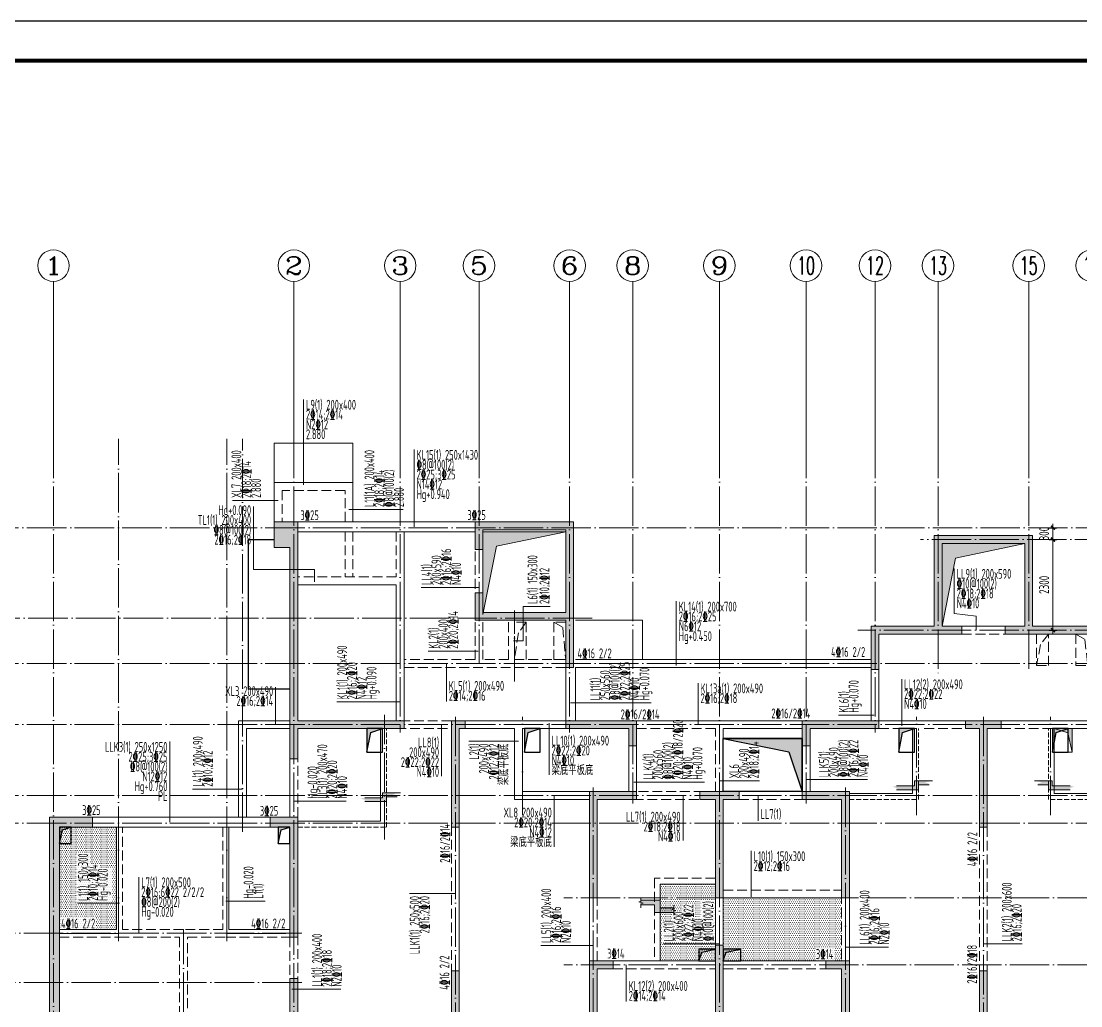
# Model space of a CAD drawing. Extents: x -129922 to 1190196, y -520662 to 139923.
# Drawn here: x 897237 to 924129, y -153711 to -128706 of the extents above; entities that cross this region are included whole.
import ezdxf
from ezdxf.enums import TextEntityAlignment as Align

# ---------------------------------------------------------------- set-up
doc = ezdxf.new("R2010")
doc.units = 0
doc.header["$LTSCALE"] = 1000
doc.header["$MEASUREMENT"] = 0
doc.linetypes.add('DASH', pattern=[0.35, 0.25, -0.1])
doc.linetypes.add('DOTE', pattern=[2.42, 2, -0.2, 0.02, -0.2])
for name, color, linetype, lineweight in [('A-平面-屋面线', 40, 'Continuous', 30), ('A-平面-饰线', 11, 'Continuous', 15), ('A-标注-轴号$J5-四~二十九层平3', 3, 'Continuous', 20), ('A-标注-轴号文字$J5-四~二十九层平3', 7, 'Continuous', 20), ('A-轴线-塔楼$J5-四~二十九层平3', 1, 'DOTE', 9), ('A-轴线-隔墙$J5-四~二十九层平3', 41, 'DOTE', 9), ('S-基础-DQ', 6, 'Continuous', 20), ('S-墙柱-HATCH', 251, 'Continuous', 9), ('S-墙柱-WALL', 6, 'Continuous', 20), ('S-板-BEAM', 4, 'DASH', 20), ('S-板-BEAM-CON', 2, 'Continuous', 20), ('S-板-DIM', 3, 'Continuous', 20), ('S-板-文字', 7, 'Continuous', 20), ('S-板-板面填充', 251, 'Continuous', 20), ('S-板-洞口边线', 211, 'Continuous', 20), ('S-梁-垂直集中标注', 45, 'Continuous', 20), ('S-梁-水平原位标注', 21, 'Continuous', 20), ('S-梁-水平集中标注', 191, 'Continuous', 20), ('S-通用-THIN', 7, 'Continuous', 20)]:
    doc.layers.add(name, color=color, linetype=linetype, lineweight=lineweight)
for name, color, linetype in [('HOLE', 5, 'Continuous'), ('HOLE_HATCH', 9, 'Continuous'), ('Y-云图图框', 7, 'Continuous'), ('板面填充', 251, 'Continuous'), ('洞口边线', 211, 'Continuous')]:
    doc.layers.add(name, color=color, linetype=linetype)
doc.styles.add('_TCH_AXIS', font='COMPLEX.shx', dxfattribs={"bigfont": 'hztxt.shx'})
doc.styles.add('_YT_Name', font='', dxfattribs={"width": 0.8})
doc.styles.add('_YT_Sign_Text', font='ros.shx', dxfattribs={"width": 0.8, "bigfont": 'hztxt.shx'})
doc.styles.add('COMPLEX', font='COMPLEX')
doc.styles.get("Standard").update_dxf_attribs({"font": 'gbenor.shx', "bigfont": 'gbcbig.shx'})
doc.styles.add('TSSD_Dimension', font='tssdeng.shx', dxfattribs={"width": 0.7, "bigfont": 'HZTXT.SHX'})
doc.styles.add('样式 1', font='tssdeng.shx', dxfattribs={"width": 0.7, "bigfont": 'tssdchn.shx'})
doc.styles.get('_YT_Name').set_extended_font_data('SimHei')
doc.dimstyles.new('TSSD_100_100$0', dxfattribs={"dimtxt": 250, "dimasz": 100, "dimexe": 100, "dimexo": 250, "dimgap": 100, "dimtad": 1, "dimdec": 0, "dimzin": 0, "dimdsep": 46, "dimtxsty": 'TSSD_Dimension', "dimblk": 'ARCHTICK', "dimcen": 0, "dimdle": 100, "dimclrd": 3, "dimclre": 3, "dimclrt": 7, "dimadec": 0, "dimazin": 0, "dimtfac": 1, "dimtdec": 0, "dimtix": 1, "dimtmove": 2, "dimatfit": 0, "dimldrblk": 'ARCHTICK', "dimfxl": 0, "dimtolj": 1, "dimtzin": 0, "dimarcsym": 0})

# ---------------------------------------------------------------- blocks, each defined once
blk = doc.blocks.new('ECMCTK_A1_横_单行图名--0')
at = {"color": 4}
blk.add_lwpolyline([(0, 0), (841, 0), (841, 594), (0, 594)], close=True, dxfattribs=at)
at = {"const_width": 1}
blk.add_lwpolyline([(25, 10), (831, 10), (831, 584), (25, 584)], close=True, dxfattribs=at)
at = {"color": 80, "flags": 3}
for tag, height, p in [('YTHQINS', 3, (34.31, 585.5)), ('ECMCKEY', 3, (292.07, 288.23)), ('YTTQINS', 5.62, (848.03, 12.81)), ('YTFRAME', 3, (652.76, 5.84)), ('YTBARCODE_T1', 3, (749.78, 5.95))]:
    blk.add_attdef(tag, text='', height=height, dxfattribs=at).set_placement(p, align=Align.MIDDLE_CENTER)
for tag, height, style, width, p in [('工程号', 4, '_YT_Sign_Text', 0.5, (804.08, 44.12)), ('证书编号', 4, '_YT_Sign_Text', 0.8, (708.87, 43.81)), ('审查批准号', 4, '_YT_Sign_Text', 0.8, (761.06, 43.81)), ('设计单位', 6, '_YT_Name', 0.8, (623.75, 38.6)), ('建设单位', 4, '_YT_Sign_Text', 0.8, (734.96, 36.11)), ('阶段', 4, '_YT_Sign_Text', 0.8, (804.08, 35.81)), ('项目号', 4, '_YT_Sign_Text', 0.5, (822.08, 33.72)), ('项目名称', 4, '_YT_Sign_Text', 0.8, (734.96, 28.11)), ('专业', 4, '_YT_Sign_Text', 0.8, (804.08, 27.31)), ('图纸编号', 4, '_YT_Sign_Text', 0.5, (803.93, 19.36)), ('图纸名称', 4.5, '_YT_Name', 0.8, (735.39, 15.06)), ('出图比例', 4.2, '_YT_Sign_Text', 0.8, (681.82, 11.78)), ('日期', 4, '_YT_Sign_Text', 0.5, (803.88, 12.13)), ('版本号', 4, '_YT_Sign_Text', 0.8, (822.08, 13))]:
    blk.add_attdef(tag, text='', height=height, dxfattribs=dict(style=style, width=width)).set_placement(p, align=Align.CENTER)
at = {"style": '_YT_Sign_Text', "width": 0.8, "flags": 3}
for tag, p, height in [('[审定人]', (590.95, 27.81), 4.1), ('{审定人}', (605.87, 26.45), 6.24), ('[校对人]', (642.23, 27.82), 4.1), ('{校对人}', (658.35, 26.53), 6.24), ('[审核人]', (591.01, 19.76), 4.1), ('{审核人}', (606.98, 18.44), 6.24), ('[设计人]', (642.47, 20.21), 4.1), ('{设计人}', (658.48, 18.54), 6.24), ('[项目负责人]', (590.78, 12.01), 4.1), ('{项目负责人}', (608.28, 10.72), 6.24), ('[专业负责人]', (642.74, 11.77), 4.1), ('{专业负责人}', (658.58, 10.36), 6.24)]:
    blk.add_attdef(tag, p, '', height=height, dxfattribs=at)
at = {"color": 80, "flags": 3}
for tag, p in [('YTQRCODE', (551.04, 11.91)), ('YTBZSIT', (25, 10)), ('EXT_TK_LEFT', (25, 10))]:
    blk.add_attdef(tag, p, '', height=3, dxfattribs=at)
blk = doc.blocks.new('_AXISO')
blk.add_circle((0, 0), 0.5)
at = {"layer": 'S-板-文字', "style": 'COMPLEX', "width": 1.041667}
blk.add_attdef('A', text='', height=0.56, dxfattribs=at).set_placement((-0.25, -0.28), (0.25, -0.28), align=Align.FIT)
blk = doc.blocks.new('_ArchTick')
at = {"color": 0, "linetype": 'ByBlock', "const_width": 0.4}
blk.add_lwpolyline([(-0.5, -0.5), (0.5, 0.5)], dxfattribs=at)
blk = doc.blocks.new('*D1183')
at = {"layer": 'Defpoints', "color": 0, "transparency": 16777216}
for p in [(25017, 14800), (25366, 14800), (25017, 12500)]:
    blk.add_point(p, dxfattribs=at)
at = {"layer": 'S-板-DIM', "lineweight": -2, "transparency": 16777216}
for p, q in [((25267, 14800), (25466, 14800)), ((25267, 12500), (25466, 12500))]:
    blk.add_line(p, q, dxfattribs=at)
at = {"layer": 'S-板-DIM', "transparency": 16777216}
blk.add_line((25366, 12400), (25366, 14900), dxfattribs=at)
at = {"layer": 'S-板-DIM', "transparency": 16777216, "xscale": 100, "yscale": 100, "zscale": 100}
for p, rotation in [((25366, 14800), 90), ((25366, 12500), 270)]:
    blk.add_blockref('_ArchTick', p, dxfattribs=dict(at, rotation=rotation))
at = {"layer": 'S-板-DIM', "color": 7, "transparency": 16777216, "insert": (25141, 13650), "char_height": 250, "attachment_point": 5, "rotation": 90, "style": 'TSSD_Dimension'}
blk.add_mtext('\\A1;2300', dxfattribs=at)
blk = doc.blocks.new('*D1184')
at = {"layer": 'Defpoints', "color": 0, "transparency": 16777216}
for p in [(25017, 15100), (25366, 15100), (25017, 14800)]:
    blk.add_point(p, dxfattribs=at)
at = {"layer": 'S-板-DIM', "lineweight": -2, "transparency": 16777216}
for p, q in [((25267, 15100), (25466, 15100)), ((25267, 14800), (25466, 14800))]:
    blk.add_line(p, q, dxfattribs=at)
at = {"layer": 'S-板-DIM', "transparency": 16777216}
for p, q in [((25366, 15100), (25366, 15200)), ((25366, 14800), (25366, 15100)), ((25366, 14800), (25366, 14700))]:
    blk.add_line(p, q, dxfattribs=at)
at = {"layer": 'S-板-DIM', "transparency": 16777216, "xscale": 100, "yscale": 100, "zscale": 100}
for p, rotation in [((25366, 15100), 270), ((25366, 14800), 90)]:
    blk.add_blockref('_ArchTick', p, dxfattribs=dict(at, rotation=rotation))
at = {"layer": 'S-板-DIM', "color": 7, "transparency": 16777216, "insert": (25141, 14950), "char_height": 250, "attachment_point": 5, "rotation": 90, "style": 'TSSD_Dimension'}
blk.add_mtext('\\A1;300', dxfattribs=at)
blk = doc.blocks.new('BW-525078071', base_point=(4324908, -588234))
at = {"layer": 'S-板-洞口边线', "linetype": 'DASH'}
for points in [[(4324908, -587234), (4324908, -588184), (4325208, -588184), (4325208, -587234), (4324908, -587234)], [(4325208, -587234), (4325008, -587502), (4324908, -588184)], [(4325908, -587234), (4325908, -588184), (4326208, -588184), (4326208, -587234), (4325908, -587234)], [(4325908, -587234), (4326133, -587368), (4326208, -588184)], [(4338158, -587534), (4338158, -588334), (4338458, -588334), (4338458, -587534), (4338158, -587534)], [(4338458, -587534), (4338258, -587802), (4338158, -588334)], [(4339158, -587534), (4339158, -588334), (4339458, -588334), (4339458, -587534), (4339158, -587534)], [(4339158, -587534), (4339383, -587668), (4339458, -588334)], [(4346408, -587484), (4346408, -588184), (4346708, -588184), (4346708, -587484), (4346408, -587484)], [(4346708, -587484), (4346508, -587752), (4346408, -588184)], [(4347408, -587484), (4347408, -588184), (4347708, -588184), (4347708, -587484), (4347408, -587484)], [(4347408, -587484), (4347633, -587618), (4347708, -588184)]]:
    blk.add_lwpolyline(points, dxfattribs=at)
blk = doc.blocks.new('新块')
at = {"layer": 'S-基础-DQ'}
h = blk.add_hatch(color=8, dxfattribs=at)
h.dxf.hatch_style = 1
h.paths.add_polyline_path([(100, 25), (371, 25), (371, 54), (266, 91), (455, 125), (0, 125), (0, 0), (-451, 0), (-556, -19), (-451, -56), (-451, -100), (100, -100)])
for points in [[(455, 125), (0, 125), (0, 0), (-451, 0)], [(371, 25), (100, 25), (100, -100), (-451, -100)]]:
    blk.add_lwpolyline(points, dxfattribs=at)
blk = doc.blocks.new('A$C23552007')
at = {"layer": 'A-平面-屋面线', "ltscale": 0.5}
blk.add_lwpolyline([(6000, 11000), (4950, 11000), (4950, 14800), (5600, 14800)], dxfattribs=at)
blk = doc.blocks.new('BW-40591366', base_point=(4327241, -517169))
at = {"layer": 'S-板-板面填充'}
h = blk.add_hatch(color=256, dxfattribs=at)
h.dxf.hatch_style = 1
h.paths.add_polyline_path([(4341141, -497329), (4339041, -497329), (4339041, -499429), (4339386, -497699)])
h = blk.add_hatch(color=256, dxfattribs=at)
h.dxf.hatch_style = 1
h.paths.add_polyline_path([(4352791, -497629), (4350691, -497629), (4350691, -499729), (4351036, -497999)])
h = blk.add_hatch(color=256, dxfattribs=at)
h.dxf.hatch_style = 1
h.paths.add_polyline_path([(4353541, -502329), (4353991, -502329), (4353991, -502929), (4353884, -502440)])
h = blk.add_hatch(dxfattribs=at)
h.set_pattern_fill('DOTS', color=256, scale=30, style=0)
h.set_pattern_definition([(0, (4328290.633, -507428.794), (23.8125, 47.625), [0, -47.625])])
h.paths.add_polyline_path([(4329741, -504829), (4328291, -504829), (4328291, -507429), (4329741, -507429)])
h = blk.add_hatch(dxfattribs=at)
h.set_pattern_fill('DOTS', color=256, scale=30, style=0)
h.set_pattern_definition([(0, (19874.037, -2898.71), (23.8125, 47.625), [0, -47.625])])
h.paths.add_polyline_path([(4343541, -506279), (4344940, -506279), (4344940, -508229), (4343541, -508229)])
h = blk.add_hatch(dxfattribs=at)
h.set_pattern_fill('DOTS', color=256, scale=30, style=0)
h.set_pattern_definition([(0, (24274.515, 94342.736), (23.8125, 47.625), [0, -47.625])])
h.paths.add_polyline_path([(4345141, -506629), (4348149, -506629), (4348141, -508229), (4345141, -508229)])
h = blk.add_hatch(color=256, dxfattribs=at)
h.dxf.hatch_style = 1
h.paths.add_polyline_path([(4343051, -506778), (4343106, -506763), (4342996, -506733), (4343051, -506718), (4343051, -506688), (4343541, -506688), (4343541, -506878), (4343886, -506878), (4343886, -506908), (4343831, -506923), (4343936, -506953), (4343886, -506968), (4343886, -506998), (4343391, -506998), (4343391, -506808), (4343051, -506808)])
at = {"layer": '板面填充'}
h = blk.add_hatch(color=256, dxfattribs=at)
h.dxf.hatch_style = 1
h.paths.add_polyline_path([(4347141, -503929), (4347141, -502579), (4345141, -502579), (4346803, -502916)])
at = {"layer": 'A-平面-饰线'}
for points in [[(4333741, -496079), (4333741, -495079), (4335741, -495079), (4335741, -496079)], [(4343091, -500579), (4343091, -499579), (4341391, -499579)], [(4345141, -502579), (4347141, -502579)]]:
    blk.add_lwpolyline(points, dxfattribs=at)
at = {"layer": 'S-基础-DQ', "linetype": 'DASH', "ltscale": 0.5}
for points in [[(4334341, -504829), (4336591, -504829), (4336591, -502329)], [(4348341, -504129), (4350091, -504129), (4350091, -502329)], [(4355141, -504129), (4353391, -504129), (4353391, -502329)]]:
    blk.add_lwpolyline(points, dxfattribs=at)
at = {"layer": 'S-基础-DQ', "ltscale": 0.5}
for points in [[(4334341, -504679), (4336441, -504679), (4336441, -502329)], [(4348341, -503979), (4349941, -503979), (4349941, -502329)], [(4355141, -503979), (4353541, -503979), (4353541, -502329)], [(4328291, -507529), (4329791, -507529), (4329791, -504829)], [(4334041, -507529), (4332541, -507529), (4332541, -504829)], [(4348241, -508229), (4348241, -506629)]]:
    blk.add_lwpolyline(points, dxfattribs=at)
at = {"layer": 'S-板-BEAM'}
for p, q in [((4336841, -497329), (4336841, -498479)), ((4338841, -497829), (4338841, -498929)), ((4336841, -498479), (4334341, -498479)), ((4338841, -499629), (4338841, -500579)), ((4339041, -500579), (4339041, -499629)), ((4339691, -499629), (4339691, -500579)), ((4339841, -500579), (4339841, -499629)), ((4351191, -499929), (4352291, -499929)), ((4338841, -500579), (4337041, -500579)), ((4339691, -500579), (4339041, -500579)), ((4341141, -500579), (4339841, -500579)), ((4337041, -500779), (4341141, -500779)), ((4336841, -502329), (4338241, -502329)), ((4338241, -502129), (4337041, -502129)), ((4344941, -502329), (4342941, -502329)), ((4344941, -503929), (4344941, -502329)), ((4349091, -502329), (4350041, -502329)), ((4350241, -502329), (4351491, -502329)), ((4352191, -502329), (4353416, -502329)), ((4334341, -504579), (4334341, -503099)), ((4342991, -503929), (4344541, -503929)), ((4342866, -504129), (4344541, -504129)), ((4345541, -504129), (4347216, -504129)), ((4329891, -507429), (4329891, -504829)), ((4332441, -504829), (4332441, -507429)), ((4338241, -504804), (4338241, -508929)), ((4351641, -504829), (4351641, -508929)), ((4351841, -508929), (4351841, -504829)), ((4341941, -508229), (4341941, -506629)), ((4345141, -506429), (4348141, -506429)), ((4348141, -506529), (4348141, -508229)), ((4331441, -507429), (4329891, -507429)), ((4332441, -507429), (4331441, -507429)), ((4328291, -507629), (4329816, -507629)), ((4329816, -507629), (4331341, -507629)), ((4331341, -507629), (4331341, -512229)), ((4331541, -507629), (4332516, -507629)), ((4331541, -512229), (4331541, -507629)), ((4332516, -507629), (4334141, -507629)), ((4334141, -507629), (4334141, -509229)), ((4334341, -509229), (4334341, -507529)), ((4342341, -508429), (4344941, -508429)), ((4345141, -508429), (4347741, -508429))]:
    blk.add_line(p, q, dxfattribs=at)
for points in [[(4335541, -497079), (4335541, -496279), (4333941, -496279), (4333941, -497079)], [(4335541, -497329), (4335541, -498479)], [(4335741, -497329), (4335741, -498479)]]:
    blk.add_lwpolyline(points, dxfattribs=at)
at = {"layer": 'S-板-BEAM-CON'}
for p, q in [((4336941, -497079), (4334316, -497079)), ((4338841, -497079), (4336941, -497079)), ((4334341, -497329), (4337041, -497329)), ((4337041, -502129), (4337041, -497329)), ((4337041, -497329), (4338841, -497329)), ((4339041, -498929), (4339041, -497829)), ((4334341, -498679), (4336841, -498679)), ((4336841, -498679), (4336841, -502129)), ((4352291, -499729), (4351191, -499729)), ((4336841, -500729), (4336841, -502104)), ((4348891, -500579), (4341391, -500579)), ((4341141, -500779), (4341141, -502129)), ((4341391, -500779), (4348891, -500779)), ((4341391, -502129), (4341391, -500779)), ((4348891, -500829), (4348891, -502129)), ((4349091, -502129), (4349091, -500829)), ((4334141, -502129), (4332841, -502129)), ((4332841, -502129), (4332841, -504579)), ((4333041, -502329), (4334141, -502329)), ((4333041, -504579), (4333041, -502329)), ((4341141, -502129), (4338591, -502129)), ((4338591, -502329), (4339841, -502329)), ((4339841, -504129), (4339841, -502329)), ((4340041, -502329), (4340041, -503929)), ((4340041, -502329), (4341141, -502329)), ((4347141, -502129), (4342941, -502129)), ((4345141, -502329), (4347141, -502329)), ((4345141, -502329), (4345141, -503929)), ((4351491, -502129), (4349091, -502129)), ((4353416, -502129), (4352191, -502129)), ((4354391, -502129), (4353416, -502129)), ((4353416, -502329), (4354516, -502329)), ((4342741, -502769), (4342741, -503929)), ((4342941, -502769), (4342941, -503929)), ((4347141, -503929), (4347141, -502769)), ((4347341, -503929), (4347341, -502769)), ((4334141, -503099), (4334141, -504579)), ((4340041, -503929), (4341741, -503929)), ((4345541, -503929), (4347091, -503929)), ((4341741, -504129), (4339841, -504129)), ((4329816, -504579), (4329131, -504579)), ((4332516, -504579), (4329816, -504579)), ((4333641, -504579), (4332516, -504579)), ((4338441, -508929), (4338441, -504704)), ((4329131, -504829), (4329816, -504829)), ((4329741, -504829), (4329741, -507429)), ((4332516, -504829), (4329816, -504829)), ((4332516, -504829), (4333641, -504829)), ((4332591, -507429), (4332591, -504829)), ((4341741, -506529), (4341741, -508229)), ((4344941, -508229), (4344941, -506629)), ((4348141, -506629), (4345141, -506629)), ((4345141, -508229), (4345141, -506629)), ((4348341, -508229), (4348341, -506529)), ((4329741, -507429), (4328291, -507429)), ((4334141, -507429), (4332591, -507429)), ((4344941, -508229), (4342341, -508229)), ((4347741, -508229), (4345141, -508229))]:
    blk.add_line(p, q, dxfattribs=at)
blk.add_lwpolyline([(4335741, -497079), (4335741, -496079), (4333741, -496079), (4333741, -497079)], dxfattribs=at)
at = {"layer": 'S-板-洞口边线'}
for points in [[(4341141, -497329), (4339041, -497329), (4339041, -499429), (4339386, -497699)], [(4352791, -497629), (4350691, -497629), (4350691, -499729), (4351036, -497999)], [(4353991, -502329), (4353541, -502329), (4353541, -502929), (4353991, -502929)], [(4353991, -502929), (4353884, -502440), (4353541, -502329), (4353991, -502329)]]:
    blk.add_lwpolyline(points, close=True, dxfattribs=at)
at = {"layer": 'S-板-洞口边线', "linetype": 'DASH'}
blk.add_lwpolyline([(4344941, -506129), (4343391, -506129), (4343391, -508229)], dxfattribs=at)
at = {"layer": 'S-板-洞口边线', "ltscale": 0.5}
blk.add_lwpolyline([(4344941, -506279), (4343541, -506279), (4343541, -508229)], dxfattribs=at)
at = {"layer": 'S-板-洞口边线'}
for points in [[(4343051, -506688), (4343541, -506688), (4343541, -506878), (4343886, -506878)], [(4343051, -506808), (4343391, -506808), (4343391, -506998), (4343886, -506998)]]:
    blk.add_lwpolyline(points, dxfattribs=at)
at = {"layer": 'S-通用-THIN', "flags": 128}
for points in [[(4343051, -506623), (4343051, -506718), (4342996, -506733), (4343106, -506763), (4343051, -506778), (4343051, -506878)], [(4343886, -506813), (4343886, -506908), (4343831, -506923), (4343936, -506953), (4343886, -506968), (4343886, -507068)]]:
    blk.add_lwpolyline(points, dxfattribs=at)
at = {"layer": '洞口边线'}
for points in [[(4347141, -503929), (4347141, -502579), (4345141, -502579), (4346803, -502916)], [(4347141, -503929), (4345141, -503929), (4345141, -502579), (4347141, -502579)]]:
    blk.add_lwpolyline(points, close=True, dxfattribs=at)
blk.add_blockref('A$C23552007', (4328141, -512329))
at = {"layer": 'A-平面-饰线'}
blk.add_blockref('BW-525078071', (4339841, -500629), dxfattribs=at)
at = {"layer": 'S-基础-DQ'}
for p in [(4349991, -503783), (4336491, -504084)]:
    blk.add_blockref('新块', p, dxfattribs=at)
at = {"layer": 'S-基础-DQ', "xscale": -1}
blk.add_blockref('新块', (4353491, -503783), dxfattribs=at)
blk = doc.blocks.new('sfdhgfjhgfjhgj')
at = {"layer": 'S-墙柱-HATCH'}
h = blk.add_hatch(color=256, dxfattribs=at)
h.paths.add_polyline_path([(327455, 177313), (325055, 177313), (325055, 174013), (325255, 174013), (325255, 174913), (327955, 174913), (327955, 175563), (327755, 175563), (327755, 175113), (325255, 175113), (325255, 177113), (327755, 177113), (327755, 176663), (327955, 176663), (327955, 177713), (327455, 177713)])
h.paths.add_polyline_path([(333255, 177063), (333255, 171693), (333055, 171693), (333055, 172463), (330355, 172463), (330355, 172663), (330455, 172663), (333055, 172663), (333055, 177713), (333655, 177713), (333655, 177063)])
h.paths.add_polyline_path([(338855, 162563), (339105, 162563), (339105, 169963), (338265, 169963), (338265, 170213), (339355, 170213), (339355, 161963), (338855, 161963)])
h.paths.add_polyline_path([(322255, 168163), (322455, 168163), (322455, 170663), (322855, 170663), (322855, 170863), (321855, 170863), (321855, 170663), (322255, 170663)])
h.paths.add_polyline_path([(325455, 166363), (325055, 166363), (325055, 166563), (325655, 166563), (325655, 164063), (325455, 164063)])
h.paths.add_polyline_path([(319255, 170663), (320255, 170663), (320255, 170863), (319055, 170863), (319055, 168163), (319255, 168163)])
h.paths.add_polyline_path([(319255, 166363), (319655, 166363), (319655, 166563), (319055, 166563), (319055, 164063), (319255, 164063)])
h.paths.add_polyline_path([(326255, 172663), (326255, 172463), (324655, 172463), (324655, 172023), (324455, 172023), (324455, 172663)])
h.paths.add_polyline_path([(320055, 172463), (318305, 172463), (318305, 172663), (320255, 172663), (320255, 172023), (320055, 172023)])
h.paths.add_polyline_path([(329155, 169963), (328955, 169963), (328955, 172463), (328805, 172463), (328805, 172663), (329155, 172663)])
h.paths.add_polyline_path([(325455, 170663), (324455, 170663), (324455, 170863), (325655, 170863), (325655, 168163), (325455, 168163)])
h.paths.add_polyline_path([(328505, 162263), (328505, 162563), (328955, 162563), (328955, 166313), (329155, 166313), (329155, 162563), (329955, 162563), (329955, 162263)])
h.paths.add_polyline_path([(321455, 162263), (321455, 162563), (322230, 162563), (322230, 166963), (322480, 166963), (322480, 162563), (323255, 162563), (323255, 162263)])
h.paths.add_polyline_path([(333455, 162563), (333255, 162563), (333255, 166113), (333055, 166113), (333055, 161963), (333455, 161963)])
h.paths.add_polyline_path([(333755, 169963), (333255, 169963), (333255, 167163), (333055, 167163), (333055, 170213), (333755, 170213)])
h.paths.add_polyline_path([(318505, 173963), (318505, 175063), (316905, 175063), (316905, 177363), (314405, 177363), (314405, 175063), (312805, 175063), (312805, 173963), (313005, 173963), (313005, 174863), (315105, 174863), (315105, 175063), (314605, 175063), (314605, 177163), (316705, 177163), (316705, 175063), (316205, 175063), (316205, 174863), (318305, 174863), (318305, 173963)])
h.paths.add_polyline_path([(298055, 177063), (298055, 171693), (298255, 171693), (298255, 172463), (300955, 172463), (300955, 172663), (300855, 172663), (298255, 172663), (298255, 177713), (297655, 177713), (297655, 177063)])
h.paths.add_polyline_path([(292455, 162563), (292205, 162563), (292205, 169963), (293045, 169963), (293045, 170213), (291955, 170213), (291955, 161963), (292455, 161963)])
h.paths.add_polyline_path([(309055, 168163), (308855, 168163), (308855, 170663), (308455, 170663), (308455, 170863), (309455, 170863), (309455, 170663), (309055, 170663)])
h.paths.add_polyline_path([(305855, 166363), (306255, 166363), (306255, 166563), (305655, 166563), (305655, 164063), (305855, 164063)])
h.paths.add_polyline_path([(312055, 170663), (311055, 170663), (311055, 170863), (312255, 170863), (312255, 168163), (312055, 168163)])
h.paths.add_polyline_path([(312055, 166363), (311655, 166363), (311655, 166563), (312255, 166563), (312255, 164063), (312055, 164063)])
h.paths.add_polyline_path([(305055, 172663), (305055, 172463), (306655, 172463), (306655, 172023), (306855, 172023), (306855, 172663)])
h.paths.add_polyline_path([(305055, 175213), (305055, 174013), (305255, 174013), (305255, 177713), (302755, 177713), (302755, 177013), (302955, 177013), (302955, 177513), (305055, 177513), (305055, 175413), (302955, 175413), (302955, 175913), (302755, 175913), (302755, 175213)])
h.paths.add_polyline_path([(311255, 172463), (313005, 172463), (313005, 172663), (311055, 172663), (311055, 172023), (311255, 172023)])
h.paths.add_polyline_path([(302155, 169963), (302355, 169963), (302355, 172463), (302505, 172463), (302505, 172663), (302155, 172663)])
h.paths.add_polyline_path([(315555, 169963), (315755, 169963), (315755, 172463), (316105, 172463), (316105, 172663), (315205, 172663), (315205, 172463), (315555, 172463)])
h.paths.add_polyline_path([(305855, 170663), (306855, 170663), (306855, 170863), (305655, 170863), (305655, 168163), (305855, 168163)])
h.paths.add_polyline_path([(302805, 162263), (302805, 162563), (302355, 162563), (302355, 166313), (302155, 166313), (302155, 162563), (301355, 162563), (301355, 162263)])
h.paths.add_polyline_path([(309855, 162263), (309855, 162563), (309055, 162563), (309055, 166963), (308855, 166963), (308855, 162563), (308055, 162563), (308055, 162263)])
h.paths.add_polyline_path([(316555, 162263), (316555, 162563), (315755, 162563), (315755, 166313), (315555, 166313), (315555, 162563), (314755, 162563), (314755, 162263)])
h.paths.add_polyline_path([(297855, 162563), (298055, 162563), (298055, 166113), (298255, 166113), (298255, 161963), (297855, 161963)])
h.paths.add_polyline_path([(297555, 169963), (298055, 169963), (298055, 167163), (298255, 167163), (298255, 170213), (297555, 170213)])
at = {"layer": 'S-墙柱-WALL'}
for points in [[(298055, 177063), (298055, 171693), (298255, 171693), (298255, 172463), (300955, 172463), (300955, 172663), (300855, 172663), (300855, 172663), (298255, 172663), (298255, 177713), (297655, 177713), (297655, 177063)], [(305055, 175213), (305055, 174013), (305255, 174013), (305255, 177713), (302755, 177713), (302755, 177013), (302955, 177013), (302955, 177513), (305055, 177513), (305055, 175413), (302955, 175413), (302955, 175913), (302755, 175913), (302755, 175213)], [(318505, 173963), (318505, 175063), (316905, 175063), (316905, 177363), (314405, 177363), (314405, 175063), (312805, 175063), (312805, 173963), (313005, 173963), (313005, 174863), (315105, 174863), (315105, 175063), (314605, 175063), (314605, 177163), (316705, 177163), (316705, 175063), (316205, 175063), (316205, 174863), (318305, 174863), (318305, 173963)], [(302155, 169963), (302355, 169963), (302355, 172463), (302505, 172463), (302505, 172663), (302155, 172663)], [(305055, 172663), (305055, 172463), (306655, 172463), (306655, 172023), (306855, 172023), (306855, 172663)], [(311255, 172463), (313005, 172463), (313005, 172663), (311055, 172663), (311055, 172023), (311255, 172023)], [(315555, 169963), (315755, 169963), (315755, 172463), (316105, 172463), (316105, 172663), (315205, 172663), (315205, 172463), (315555, 172463)], [(305855, 170663), (306855, 170663), (306855, 170863), (305655, 170863), (305655, 168163), (305855, 168163)], [(309055, 168163), (308855, 168163), (308855, 170663), (308455, 170663), (308455, 170863), (309455, 170863), (309455, 170663), (309055, 170663)], [(312055, 170663), (311055, 170663), (311055, 170863), (312255, 170863), (312255, 168163), (312055, 168163)], [(292455, 162563), (292205, 162563), (292205, 169963), (293045, 169963), (293045, 170213), (291955, 170213), (291955, 161963), (292455, 161963)], [(297555, 169963), (298055, 169963), (298055, 167163), (298255, 167163), (298255, 170213), (297555, 170213)], [(309855, 162263), (309855, 162563), (309055, 162563), (309055, 166963), (308855, 166963), (308855, 162563), (308055, 162563), (308055, 162263)], [(305855, 166363), (306255, 166363), (306255, 166563), (305655, 166563), (305655, 164063), (305855, 164063)], [(312055, 166363), (311655, 166363), (311655, 166563), (312255, 166563), (312255, 164063), (312055, 164063)], [(302805, 162263), (302805, 162563), (302355, 162563), (302355, 166313), (302155, 166313), (302155, 162563), (301355, 162563), (301355, 162263)], [(316555, 162263), (316555, 162563), (315755, 162563), (315755, 166313), (315555, 166313), (315555, 162563), (314755, 162563), (314755, 162263)], [(297855, 162563), (298055, 162563), (298055, 166113), (298255, 166113), (298255, 161963), (297855, 161963)]]:
    blk.add_lwpolyline(points, close=True, dxfattribs=at)
blk = doc.blocks.new('sgjhfgjhgj')
at = {"layer": 'HOLE_HATCH', "ltscale": 0.5}
for points in [[(268519, 605212), (268919, 605212), (268619, 605112), (268519, 604612)], [(272519, 605212), (272919, 605212), (272619, 605112), (272519, 604612)], [(282019, 605212), (282419, 605212), (282119, 605112), (282019, 604612)], [(285919, 605212), (286319, 605212), (286019, 605112), (285919, 604612)], [(260719, 602712), (261019, 602712), (260794, 602637), (260719, 602292)], [(266269, 602712), (266569, 602712), (266344, 602637), (266269, 602292)], [(276948, 599612), (277368, 599612), (277023, 599537), (276948, 599312)], [(277569, 599612), (278014, 599612), (277644, 599537), (277569, 599312)]]:
    blk.add_hatch(color=256, dxfattribs=at).paths.add_polyline_path(points)
at = {"layer": 'HOLE', "ltscale": 0.5}
for points in [[(268519, 604612), (268919, 604612), (268919, 605212), (268519, 605212)], [(272519, 604612), (272919, 604612), (272919, 605212), (272519, 605212)], [(282019, 604612), (282419, 604612), (282419, 605212), (282019, 605212)], [(285919, 604612), (286319, 604612), (286319, 605212), (285919, 605212)], [(260719, 602292), (261019, 602292), (261019, 602712), (260719, 602712)], [(266269, 602292), (266569, 602292), (266569, 602712), (266269, 602712)], [(276948, 599312), (277368, 599312), (277368, 599612), (276948, 599612)], [(277569, 599312), (278014, 599312), (278014, 599612), (277569, 599612)]]:
    blk.add_lwpolyline(points, close=True, dxfattribs=at)
for points in [[(268519, 604612), (268619, 605112), (268919, 605212)], [(272519, 604612), (272619, 605112), (272919, 605212)], [(282019, 604612), (282119, 605112), (282419, 605212)], [(285919, 604612), (286019, 605112), (286319, 605212)], [(260719, 602292), (260794, 602637), (261019, 602712)], [(266269, 602292), (266344, 602637), (266569, 602712)], [(276948, 599312), (277023, 599537), (277368, 599612)], [(277569, 599312), (277644, 599537), (278014, 599612)]]:
    blk.add_lwpolyline(points, dxfattribs=at)
blk = doc.blocks.new('YTSYN_结构_建筑_79591_74479_1_4_3_J5-四~二十九层平3_0_0_1')
at = {"layer": 'A-标注-轴号$J5-四~二十九层平3'}
for p, q in [((0, 17355.7), (0, 21355.7)), ((6100, 17355.7), (6100, 21355.7)), ((8800, 17355.7), (8800, 21355.7)), ((10800, 17355.7), (10800, 21355.7)), ((13100, 17355.7), (13100, 21355.7)), ((14700, 17355.7), (14700, 21355.7)), ((16900, 17355.7), (16900, 21355.7)), ((19100, 17355.7), (19100, 21355.7)), ((20850, 17355.7), (20850, 21355.7)), ((22450, 17355.7), (22450, 21355.7)), ((24750, 17355.7), (24750, 21355.7))]:
    blk.add_line(p, q, dxfattribs=at)
at = {"layer": 'A-轴线-塔楼$J5-四~二十九层平3', "ltscale": 0.5}
for p, q in [((0, 17355.7), (0, -4452.8)), ((6100, 17355.7), (6100, -4452.8)), ((8800, 17355.7), (8800, 9900)), ((10800, 17355.7), (10800, 11650)), ((13100, 17355.7), (13100, 9900)), ((14700, 17355.7), (14700, 8100)), ((16900, 17355.7), (16900, -4452.8)), ((19100, 17355.7), (19100, 8100)), ((20850, 17355.7), (20850, 9900)), ((22450, 17355.7), (22450, 11400)), ((24750, 17355.7), (24750, 11490)), ((51146.5, 15100), (-3290.3, 15100)), ((26918, 14800), (22008.6, 14800)), ((13670.4, 12800), (-3290.3, 12800)), ((26918, 12500), (20410, 12500)), ((51146.5, 11650), (-3290.3, 11650)), ((10200, 10300), (10200, -4452.8)), ((23600, 10300), (23600, -4452.8)), ((51146.5, 10100), (-3290.3, 10100)), ((13700, 8500), (13700, -4452.8)), ((20100, 8500), (20100, -4452.8)), ((51146.5, 8300), (-3290.3, 8300)), ((51146.5, 7600), (-3290.3, 7600)), ((33741.8, 4000), (12955.9, 4000))]:
    blk.add_line(p, q, dxfattribs=at)
at = {"layer": 'A-轴线-隔墙$J5-四~二十九层平3', "ltscale": 0.5}
for p, q in [((1650, 4600), (1650, 17355.7)), ((4400, 4600), (4400, 17355.7)), ((4800, 7380), (4800, 17355.7)), ((11700, 11197.8), (11700, 13000)), ((8400, 7184), (8400, 10350)), ((11900, 7800), (11900, 10300)), ((21900, 7800), (21900, 10300)), ((25300, 7800), (25300, 10300)), ((33741.8, 5700), (12955.9, 5700)), ((3300, -4452.8), (3300, 4900)), ((6300, 4800), (-3290.3, 4800)), ((6300, 3550), (-3290.3, 3550))]:
    blk.add_line(p, q, dxfattribs=at)
at = {"layer": 'A-标注-轴号$J5-四~二十九层平3'}
ref = blk.add_blockref('_AXISO', (0, 21755.7), dxfattribs=dict(at, xscale=800, yscale=800, zscale=800))
ref.add_attrib('A', '1', dxfattribs={"layer": 'A-标注-轴号文字$J5-四~二十九层平3', "height": 452.5, "style": '_TCH_AXIS', "width": 2.333333}).set_placement((-226.3, 21529.4), (226.3, 21529.4), align=Align.FIT)
ref = blk.add_blockref('_AXISO', (6100, 21755.7), dxfattribs=dict(at, xscale=800, yscale=800, zscale=800))
ref.add_attrib('A', '2', dxfattribs={"layer": 'A-标注-轴号文字$J5-四~二十九层平3', "height": 452.5, "style": '_TCH_AXIS', "width": 1.5}).set_placement((5873.7, 21529.4), (6326.3, 21529.4), align=Align.FIT)
ref = blk.add_blockref('_AXISO', (8800, 21755.7), dxfattribs=dict(at, xscale=800, yscale=800, zscale=800))
ref.add_attrib('A', '3', dxfattribs={"layer": 'A-标注-轴号文字$J5-四~二十九层平3', "height": 452.5, "style": '_TCH_AXIS', "width": 1.5}).set_placement((8573.7, 21529.4), (9026.3, 21529.4), align=Align.FIT)
ref = blk.add_blockref('_AXISO', (10800, 21755.7), dxfattribs=dict(at, xscale=800, yscale=800, zscale=800))
ref.add_attrib('A', '5', dxfattribs={"layer": 'A-标注-轴号文字$J5-四~二十九层平3', "height": 452.5, "style": '_TCH_AXIS', "width": 1.5}).set_placement((10573.7, 21529.4), (11026.3, 21529.4), align=Align.FIT)
ref = blk.add_blockref('_AXISO', (13100, 21755.7), dxfattribs=dict(at, xscale=800, yscale=800, zscale=800))
ref.add_attrib('A', '6', dxfattribs={"layer": 'A-标注-轴号文字$J5-四~二十九层平3', "height": 452.5, "style": '_TCH_AXIS', "width": 1.5}).set_placement((12873.7, 21529.4), (13326.3, 21529.4), align=Align.FIT)
ref = blk.add_blockref('_AXISO', (14700, 21755.7), dxfattribs=dict(at, xscale=800, yscale=800, zscale=800))
ref.add_attrib('A', '8', dxfattribs={"layer": 'A-标注-轴号文字$J5-四~二十九层平3', "height": 452.5, "style": '_TCH_AXIS', "width": 1.5}).set_placement((14473.7, 21529.4), (14926.3, 21529.4), align=Align.FIT)
ref = blk.add_blockref('_AXISO', (16900, 21755.7), dxfattribs=dict(at, xscale=800, yscale=800, zscale=800))
ref.add_attrib('A', '9', dxfattribs={"layer": 'A-标注-轴号文字$J5-四~二十九层平3', "height": 452.5, "style": '_TCH_AXIS', "width": 1.5}).set_placement((16673.7, 21529.4), (17126.3, 21529.4), align=Align.FIT)
ref = blk.add_blockref('_AXISO', (19100, 21755.7), dxfattribs=dict(at, xscale=800, yscale=800, zscale=800))
ref.add_attrib('A', '10', dxfattribs={"layer": 'A-标注-轴号文字$J5-四~二十九层平3', "height": 452.55, "style": '_TCH_AXIS', "width": 0.724138}).set_placement((18873.7, 21529.4), (19326.3, 21529.4), align=Align.FIT)
ref = blk.add_blockref('_AXISO', (20850, 21755.7), dxfattribs=dict(at, xscale=800, yscale=800, zscale=800))
ref.add_attrib('A', '12', dxfattribs={"layer": 'A-标注-轴号文字$J5-四~二十九层平3', "height": 452.55, "style": '_TCH_AXIS', "width": 0.724138}).set_placement((20623.7, 21529.4), (21076.3, 21529.4), align=Align.FIT)
ref = blk.add_blockref('_AXISO', (22450, 21755.7), dxfattribs=dict(at, xscale=800, yscale=800, zscale=800))
ref.add_attrib('A', '13', dxfattribs={"layer": 'A-标注-轴号文字$J5-四~二十九层平3', "height": 452.55, "style": '_TCH_AXIS', "width": 0.724138}).set_placement((22223.7, 21529.4), (22676.3, 21529.4), align=Align.FIT)
ref = blk.add_blockref('_AXISO', (24750, 21755.7), dxfattribs=dict(at, xscale=800, yscale=800, zscale=800))
ref.add_attrib('A', '15', dxfattribs={"layer": 'A-标注-轴号文字$J5-四~二十九层平3', "height": 452.55, "style": '_TCH_AXIS', "width": 0.724138}).set_placement((24523.7, 21529.4), (24976.3, 21529.4), align=Align.FIT)
ref = blk.add_blockref('_AXISO', (26350, 21755.7), dxfattribs=dict(at, xscale=800, yscale=800, zscale=800))
ref.add_attrib('A', '16', dxfattribs={"layer": 'A-标注-轴号文字$J5-四~二十九层平3', "height": 452.55, "style": '_TCH_AXIS', "width": 0.724138}).set_placement((26123.7, 21529.4), (26576.3, 21529.4), align=Align.FIT)
at = {"layer": 'S-板-DIM'}
for p1, p2, picture, middle in [((25017.5, 14800), (25017.5, 15100), '*D1184', (25141.2, 14950)), ((25017.5, 12500), (25017.5, 14800), '*D1183', (25141.2, 13650))]:
    dim = blk.add_aligned_dim(p1=p1, p2=p2, distance=-348.7, dimstyle='TSSD_100_100$0', dxfattribs=at)
    dim.commit()
    dim.dimension.update_dxf_attribs({"geometry": picture, "text_midpoint": middle})

msp = doc.modelspace()

# ---------------------------------------------------------------- linework, layer by layer
at = {"layer": 'S-梁-垂直集中标注', "color": 2}
for p, q in [((902601.1, -140876.2), (903760.2, -140876.2)), ((908855.8, -143088.2), (907389.1, -143088.2)), ((908831.4, -144706.5), (907565.2, -144706.5)), ((906855.8, -145993.8), (905245.5, -145993.8)), ((911180.8, -146014.5), (913227.9, -146014.5)), ((909853.7, -146988.4), (908595.7, -146988.4)), ((912780.8, -148028.5), (914575.2, -148028.5)), ((914955.8, -147997.9), (915974.1, -147997.9)), ((917155.8, -147966.2), (918713.6, -147966.2)), ((902855.8, -148209.4), (901585.7, -148209.4)), ((905485.4, -148510.7), (904155.8, -148510.7)), ((908255.8, -150859.8), (907089.4, -150859.8)), ((899730.8, -151107.4), (898672.3, -151107.4)), ((902430.8, -151053.7), (903427.2, -151053.7)), ((911755.8, -152175.2), (910427.1, -152175.2)), ((914955.8, -152133.5), (913535.5, -152133.5)), ((921655.8, -152137.7), (922644.5, -152137.7)), ((918155.8, -152218.9), (919248, -152218.9)), ((904105.8, -153287.8), (905350.4, -153287.8))]:
    msp.add_line(p, q, dxfattribs=at)
at = {"layer": 'S-梁-垂直集中标注'}
for p, q in [((909974.6, -144446.1), (909974.6, -143569.2)), ((909974.6, -143569.2), (910658.3, -143569.2)), ((909730.8, -144446.1), (909974.6, -144446.1)), ((918880.8, -146329.2), (917980.8, -146329.2))]:
    msp.add_line(p, q, dxfattribs=at)
at = {"layer": 'S-梁-水平集中标注', "color": 2}
for p, q in [((904401.5, -140481.2), (904401.5, -138311.9)), ((907208.2, -141544.9), (907208.2, -139584)), ((905555.8, -141108.8), (906929.6, -141108.8)), ((913863, -145069.9), (913863, -143438.7)), ((908026.7, -145980.9), (908026.7, -145010.4)), ((919582.6, -146601.2), (919582.6, -145411.5)), ((903694.7, -146569.9), (903694.7, -145622.1)), ((914414.8, -146569.9), (914414.8, -145515.1)), ((910634.8, -146536), (910634.8, -147844.2)), ((907905.1, -146569.9), (907905.1, -147877.7)), ((901010.5, -149044.9), (901010.5, -147000.7)), ((910766.8, -148373.4), (910766.8, -149670.3)), ((914032.9, -148369.9), (914032.9, -149513.6)), ((915763.8, -150945.2), (915763.8, -149776.8)), ((900220.9, -151869.9), (900220.9, -150439.6)), ((912594, -152669.9), (912594, -153601.5))]:
    msp.add_line(p, q, dxfattribs=at)
at = {"layer": 'S-梁-水平集中标注'}
for p, q in [((903135.5, -142627.1), (903135.5, -141027.2)), ((904683.2, -142627.1), (903135.5, -142627.1)), ((904683.2, -142944.9), (904683.2, -142627.1)), ((920916.2, -143749.5), (920916.2, -142606.6)), ((921469.9, -143815.1), (920916.2, -143749.5)), ((921469.9, -144169.9), (921469.9, -143815.1)), ((915938.7, -148376.7), (915938.7, -149012.3))]:
    msp.add_line(p, q, dxfattribs=at)

# ---------------------------------------------------------------- block references
for name, p in [('YTSYN_结构_建筑_79591_74479_1_4_3_J5-四~二十九层平3_0_0_1', (898055.8, -156669.9)), ('BW-40591366', (897155.9, -161510.4)), ('sgjhfgjhgj', (637487.3, -751882))]:
    msp.add_blockref(name, p)
at = {"layer": 'S-墙柱-HATCH'}
msp.add_blockref('sfdhgfjhgfjhgj', (606001.2, -319132.9), dxfattribs=at)
at = {"layer": 'Y-云图图框', "xscale": 100, "yscale": 100, "zscale": 100}
msp.add_blockref('ECMCTK_A1_横_单行图名--0', (882210.6, -188106.5), dxfattribs=at)

# ---------------------------------------------------------------- texts
at = {"layer": 'S-梁-垂直集中标注', "color": 2, "style": '样式 1', "width": 0.65}
for s, p in [('XL7 200x400', (902822.3, -140813.7)), ('2\x8418;2\x8414', (903072.3, -140813.7)), ('2.880', (903322.3, -140813.7)), ('2\x8420;2\x8418/2\x8420', (914027.2, -147966)), ('\x848@100(2)', (913777.2, -147966)), ('2\x8418;2\x8414', (915954.9, -147935.4)), ('\x848@100(2)', (918232.8, -147903.7)), ('2\x8416;2\x8422', (918482.8, -147903.7)), ('LLK4(1)', (913277.2, -147966)), ('200x560', (913527.2, -147966)), ('Hg+0.070', (914527.2, -147966)), ('200x490', (915704.9, -147935.4)), ('LLK5(1)', (917732.8, -147903.7)), ('200x490', (917982.8, -147903.7)), ('N4\x8410', (918732.8, -147903.7)), ('N4\x8410', (914277.2, -147966)), ('XL6', (915454.9, -147935.4))]:
    msp.add_text(s, height=250, rotation=90, dxfattribs=at).set_placement(p)
at = {"layer": 'S-梁-垂直集中标注', "color": 2, "linetype": 'Continuous', "style": '样式 1'}
for s, width, p in [('2\x8416;2\x8416', 0.65, (908148.7, -143025.7)), ('LL4(1)', 0.65, (907648.7, -143025.7)), ('200x590', 0.65, (907898.7, -143025.7)), ('N4\x8410', 0.65, (908398.7, -143025.7)), ('2\x8420;2\x8414', 0.65, (908324.8, -144644)), ('KL2(1)', 0.65, (907824.8, -144644)), ('200x400', 0.65, (908074.8, -144644)), ('KL1(1) 200x490', 0.65, (905505.1, -145931.3)), ('2\x8416;2\x8420', 0.65, (905755.1, -145931.3)), ('Hg+0.090', 0.65, (906255.1, -145931.3)), ('250x560', 0.65, (912179.8, -145952)), ('\x848@100(2)', 0.65, (912429.8, -145952)), ('2\x8422;2\x8425', 0.65, (912679.8, -145952)), ('Hg+0.070', 0.65, (913179.8, -145952)), ('N4\x8412', 0.65, (906005.1, -145931.3)), ('LL11(1)', 0.65, (911929.8, -145952)), ('N4\x8410', 0.65, (912929.8, -145952)), ('L4(1) 200x490', 0.65, (901845.3, -148146.9)), ('LL3(1) 200x470', 0.65, (905004.7, -148448.2)), ('2\x8410;2\x8412', 0.65, (902095.3, -148146.9)), ('Hg-0.020', 0.65, (904754.7, -148448.2)), ('2\x8420;2\x8420', 0.65, (905254.7, -148448.2)), ('N4\x8410', 0.65, (905504.7, -148448.2)), ('L1(1) 150x300', 0.65, (898931.9, -151044.9)), ('2\x8410;2\x8414', 0.65, (899181.9, -151044.9)), ('Hg-0.020', 0.65, (899431.9, -151044.9)), ('Hg-0.020', 0.65, (903129.1, -150991.2)), ('LLK2(1) 200x600', 0.65, (922375.3, -152075.2)), ('L1(1)', 0.65, (903379.1, -150991.2)), ('LL5(1) 200x400', 0.65, (910686.7, -152112.7)), ('LL6(1) 200x400', 0.65, (918767.3, -152156.4)), ('\x8410@100(2)', 0.65, (914795.2, -152071)), ('2\x8416;2\x8416', 0.65, (910936.7, -152112.7)), ('200x600', 0.65, (914045.2, -152071)), ('2\x8422;2\x8422', 0.6, (914295.2, -152071)), ('2\x8416;2\x8416', 0.65, (919017.3, -152156.4)), ('2\x8416;2\x8420', 0.65, (922625.3, -152075.2)), ('N2\x8410', 0.65, (911186.7, -152112.7)), ('LL2(1)', 0.65, (913795.2, -152071)), ('N4\x8410', 0.65, (914545.2, -152071)), ('N2\x8410', 0.65, (919267.3, -152156.4)), ('LL1(1) 200x400', 0.65, (904869.6, -153225.3)), ('2\x8418;2\x8418', 0.65, (905119.6, -153225.3)), ('N2\x8410', 0.65, (905369.6, -153225.3))]:
    msp.add_text(s, height=250, rotation=90, dxfattribs=dict(at, width=width)).set_placement(p)
at = {"layer": 'S-梁-垂直集中标注', "linetype": 'Continuous', "style": '样式 1', "width": 0.65}
for s, p in [('L6(1) 150x300', (910339.1, -143506.7)), ('2\x8410;2\x8412', (910639.1, -143506.7)), ('Hg+0.070', (918490.4, -146266.7)), ('KL6(1)', (918240.4, -146266.7)), ('4\x8416 2/2', (921500.6, -150166.5)), ('2\x8416/2\x8418', (921493, -153148.8))]:
    msp.add_text(s, height=250, rotation=90, dxfattribs=at).set_placement(p)
at = {"layer": 'S-梁-垂直集中标注', "color": 2, "style": '样式 1', "width": 0.65}
for s, p in [('L2(1)', (908855.3, -147050.9)), ('200x490', (909105.3, -147050.9)), ('2\x8412;2\x8412', (909355.3, -147050.9)), ('梁底平板底', (909605.3, -147050.9))]:
    msp.add_text(s, height=250, rotation=90, dxfattribs=at).set_placement(p, align=Align.RIGHT)
at = {"layer": 'S-梁-垂直集中标注', "linetype": 'Continuous', "style": '样式 1', "width": 0.65}
for s, p in [('2\x8416/2\x8414', (908116.5, -149092.1)), ('4\x8416 2/2', (908104.5, -152435.1))]:
    msp.add_text(s, height=250, rotation=90, dxfattribs=at).set_placement(p, align=Align.RIGHT)
at = {"layer": 'S-梁-垂直集中标注', "color": 2, "linetype": 'Continuous', "style": '样式 1', "width": 0.65}
for s, p in [('LLK1(1) 250x500', (907349, -150922.3)), ('2\x8416;2\x8420', (907599, -150922.3))]:
    msp.add_text(s, height=250, rotation=90, dxfattribs=at).set_placement(p, align=Align.RIGHT)
at = {"layer": 'S-梁-水平原位标注', "linetype": 'Continuous', "style": '样式 1', "width": 0.65}
for s, p in [('4\x8416 2/2', (911355.3, -144885.1)), ('4\x8416 2/2', (917790.8, -144848.8)), ('3\x8425', (898784.9, -148865.6)), ('4\x8416 2/2', (898248, -151746)), ('4\x8416 2/2', (903074.1, -151743.7))]:
    msp.add_text(s, height=250, dxfattribs=at).set_placement(p)
msp.add_text('3\x8425', height=250, dxfattribs=at).set_placement((903760.6, -148883.9), align=Align.RIGHT)
at = {"layer": 'S-梁-水平集中标注', "color": 2, "linetype": 'Continuous', "style": '样式 1', "width": 0.65}
for s, p in [('L9(1) 200x400', (904464, -138571.5)), ('2\x8414;2\x8414', (904464, -138821.5)), ('N2\x8412', (904464, -139071.5)), ('2.880', (904464, -139321.5)), ('KL15(1) 250x1430', (907270.7, -139843.6)), ('\x848@100(2)', (907270.7, -140093.6)), ('2\x8425;3\x8425', (907270.7, -140343.6)), ('N14\x8412', (907270.7, -140593.6)), ('Hg+0.940', (907270.7, -140843.6)), ('KL14(1) 200x700', (913925.5, -143698.3)), ('2\x8416;2\x8425', (913925.5, -143948.3)), ('N6\x8412', (913925.5, -144198.3)), ('Hg+0.450', (913925.5, -144448.3)), ('KL5(1) 200x490', (908089.2, -145711.6)), ('LL12(2) 200x490', (919645.1, -145671.1)), ('2\x8414;2\x8416', (908089.2, -145961.6)), ('KL13a(1) 200x490', (914477.3, -145774.7)), ('2\x8422;2\x8422', (919645.1, -145921.1)), ('2\x8416;2\x8418', (914477.3, -146024.7)), ('N4\x8410', (919645.1, -146171.1)), ('2\x8416/2\x8414', (912450.9, -146433.7)), ('2\x8416/2\x8414', (916275.4, -146410.2)), ('LL10(1) 200x490', (910697.3, -147102)), ('2\x8422;2\x8420', (910697.3, -147352)), ('N4\x8410', (910697.3, -147602)), ('梁底平板底', (910697.3, -147852)), ('L10(1) 150x300', (915826.3, -150036.4)), ('2\x8412;2\x8416', (915826.3, -150286.4)), ('L7(1) 200x500', (900283.4, -150699.2)), ('2\x8416;6\x8422 2/2/2', (900283.4, -150949.2)), ('\x848@200(2)', (900283.4, -151199.2)), ('Hg-0.020', (900283.4, -151449.2)), ('3\x8414', (912106.9, -152508.7)), ('3\x8414', (917405.3, -152521.4)), ('KL12(2) 200x400', (912656.5, -153332.3)), ('2\x8414;2\x8414', (912656.5, -153582.3))]:
    msp.add_text(s, height=250, dxfattribs=at).set_placement(p)
at = {"layer": 'S-梁-水平集中标注', "color": 2, "style": '样式 1', "width": 0.65}
for s, p in [('L11(1A) 200x400', (906198.9, -141046.3)), ('2\x8418;2\x8414', (906448.9, -141046.3)), ('\x848@100(2)', (906698.9, -141046.3)), ('2.880', (906948.9, -141046.3))]:
    msp.add_text(s, height=250, rotation=90, dxfattribs=at).set_placement(p)
at = {"layer": 'S-梁-水平集中标注', "linetype": 'Continuous', "style": '样式 1', "width": 0.65}
for s, p in [('Hg+0.090', (903073, -141248.4)), ('TL1(1) 200x400', (903073, -141498.4)), ('\x848@100(2)', (903073, -141748.4)), ('2\x8416;2\x8418', (903073, -141998.4))]:
    msp.add_text(s, height=250, dxfattribs=at).set_placement(p, align=Align.RIGHT)
for s, p in [('3\x8425', (904321.9, -141377)), ('3\x8425', (908560.2, -141370.5)), ('LL7(1)', (916001.2, -148964.2))]:
    msp.add_text(s, height=250, dxfattribs=at).set_placement(p)
at = {"layer": 'S-梁-水平集中标注', "style": '样式 1', "width": 0.65}
for s, p in [('LL9(1) 200x590', (920978.7, -142866.2)), ('\x8410@100(2)', (920978.7, -143116.2)), ('2\x8418;2\x8418', (920978.7, -143366.2)), ('N4\x8410', (920978.7, -143616.2))]:
    msp.add_text(s, height=250, dxfattribs=at).set_placement(p)
at = {"layer": 'S-梁-水平集中标注', "color": 2, "linetype": 'Continuous', "style": '样式 1', "width": 0.65}
for s, p in [('XL3 200x490', (903632.2, -145843.3)), ('2\x8416;2\x8414', (903632.2, -146093.3)), ('LL8(1)', (907842.6, -147147)), ('200x490', (907842.6, -147397)), ('2\x8422;2\x8422', (907842.6, -147647)), ('N4\x8410', (907842.6, -147897)), ('PL', (900948, -148510.3)), ('XL8 200x490', (910704.3, -148928.2)), ('2\x8420;2\x8414', (910704.3, -149178.2)), ('N4\x8412', (910704.3, -149428.2)), ('梁底平板底', (910704.3, -149678.2))]:
    msp.add_text(s, height=250, dxfattribs=at).set_placement(p, align=Align.RIGHT)
at = {"layer": 'S-梁-水平集中标注', "color": 2, "style": '样式 1', "width": 0.65}
for s, p in [('LLK3(1) 250x1250', (900948, -147260.3)), ('2\x8425;3\x8425', (900948, -147510.3)), ('\x848@100(2)', (900948, -147760.3)), ('N12\x8412', (900948, -148010.3)), ('Hg+0.760', (900948, -148260.3)), ('LL7(1) 200x490', (913970.4, -149032.8))]:
    msp.add_text(s, height=250, dxfattribs=at).set_placement(p, align=Align.RIGHT)
for s, p in [('2\x8418;2\x8418', (913970.4, -149282.8)), ('N4\x8410', (913970.4, -149532.8))]:
    msp.add_text(s, height=250, rotation=360, dxfattribs=at).set_placement(p, align=Align.RIGHT)

doc.saveas('drawing.dxf')
